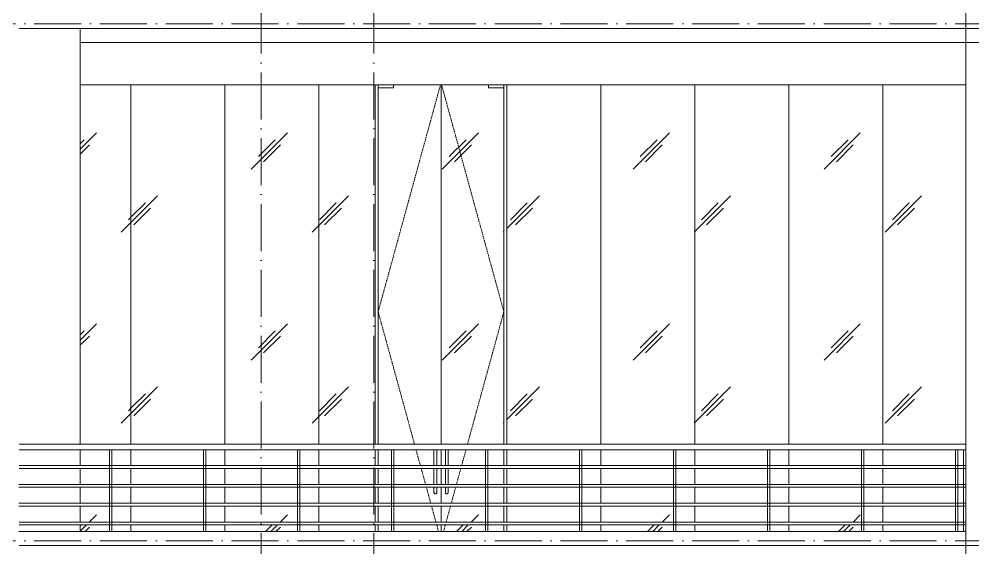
# Model space of a CAD drawing. Header units: millimetres. Extents: x -8482 to 130249, y -7482 to 93550.
# Drawn here: x 98786 to 108936, y 5425 to 11050 of the extents above; entities that cross this region are included whole.
import ezdxf

# ---------------------------------------------------------------- set-up
doc = ezdxf.new("R2010")
doc.units = ezdxf.units.MM
doc.linetypes.add('Dash 1_16__2_', pattern=[3.175, 1.5875, -1.5875])
doc.linetypes.add('Grid Line', pattern=[14, 10, -2, 0, -2])
for name, color, linetype, lineweight in [('A-DOOR-GLAZ', 152, 'Continuous', 5), ('CUA', 31, 'Continuous', 9), ('KINH', 152, 'Continuous', 5), ('NET CAT', 3, 'Continuous', 5), ('NET CATConcrete', 3, 'Continuous', 5), ('NET THAY 1', 41, 'Continuous', 5), ('NET THAY 2', 55, 'Continuous', 5), ('NET-THAY', 2, 'Continuous', 9), ('TRUC', 225, 'Continuous', 5)]:
    doc.layers.add(name, color=color, linetype=linetype, lineweight=lineweight)
pattern_1 = [(45, (-16471.1, 1401.6), (0, 2032), [253.6, -2620.1]), (45, (-16526.3, 1456.7), (0, 2032), [253.6, -2620.1]), (45, (-16602.2, 1325.7), (0, 2032), [546.2, -2327.48]), (45, (-17852.9, 2763), (0, 2032), [253.6, -2620.1]), (45, (-17908, 2818.2), (0, 2032), [253.6, -2620.1]), (45, (-17983.9, 2687.1), (0, 2032), [546.2, -2327.48])]

# ---------------------------------------------------------------- blocks, each defined once
blk = doc.blocks.new('System Panel - Glazed-540955-MẶT ĐỨNG TRỤC Q-A')
at = {"layer": 'KINH'}
h = blk.add_hatch(dxfattribs=at)
h.set_pattern_fill('FP_17', color=256, style=0, pattern_type=2)
h.set_pattern_definition(pattern_1)
h.paths.add_polyline_path([(-11600, 5600), (-11600, 5600), (-11600, 10350), (-12485, 10350), (-12485, 6529), (-12074, 6530), (-11600, 6529), (-11602, 6470), (-12485, 6470), (-12485, 6300), (-11712, 6300), (-11711, 6470), (-11687, 6470), (-11687, 6300), (-11625, 6300), (-11624, 6470), (-11600, 6470), (-11600, 5670)], flags=0)
h.paths.add_polyline_path([(-12485, 5600), (-11712, 5600), (-11712, 5670), (-12485, 5670)], flags=0)
h.paths.add_polyline_path([(-11625, 5600), (-11625, 5670), (-11687, 5670), (-11687, 5600), (-11633, 5600)], flags=0)
h.paths.add_polyline_path([(-11625, 5700), (-11625, 5870), (-11687, 5870), (-11687, 5700), (-11633, 5700)], flags=0)
h.paths.add_polyline_path([(-12485, 5700), (-11712, 5700), (-11712, 5870), (-12485, 5870)], flags=0)
h.paths.add_polyline_path([(-11687, 5900), (-11625, 5900), (-11625, 6070), (-11687, 6070), (-11687, 5935)], flags=0)
h.paths.add_polyline_path([(-12485, 5900), (-11712, 5900), (-11712, 6070), (-12485, 6070), (-12485, 5935)], flags=0)
h.paths.add_polyline_path([(-11625, 6100), (-11625, 6270), (-11687, 6270), (-11687, 6100), (-11633, 6100)], flags=0)
h.paths.add_polyline_path([(-11712, 6100), (-11712, 6270), (-12485, 6270), (-12485, 6100), (-11899, 6100)], flags=0)
at = {"layer": 'KINH', "color": 10}
for p, q in [((-12485, 10350), (-12485, 6529)), ((-12485, 6471), (-12485, 6300)), ((-12485, 6270), (-12485, 6100)), ((-12485, 6070), (-12485, 5900)), ((-12485, 5870), (-12485, 5700)), ((-12485, 5670), (-12485, 5600))]:
    blk.add_line(p, q, dxfattribs=at)
blk = doc.blocks.new('System Panel - Glazed-V335-MẶT ĐỨNG TRỤC Q-A')
at = {"layer": 'KINH'}
h = blk.add_hatch(dxfattribs=at)
h.set_pattern_fill('FP_17', color=256, style=0, pattern_type=2)
h.set_pattern_definition(pattern_1)
h.paths.add_polyline_path([(-12712, 5600), (-12712, 5670), (-13485, 5670), (-13485, 5600), (-12962, 5600)], flags=0)
h.paths.add_polyline_path([(-12485, 5600), (-12485, 5670), (-12687, 5670), (-12687, 5600)], flags=0)
h.paths.add_polyline_path([(-13228, 5700), (-12712, 5700), (-12712, 5870), (-13485, 5870), (-13485, 5700)], flags=0)
h.paths.add_polyline_path([(-12687, 5700), (-12485, 5700), (-12485, 5870), (-12687, 5870)], flags=0)
h.paths.add_polyline_path([(-12962, 5900), (-12712, 5900), (-12712, 6070), (-13485, 6070), (-13485, 5900), (-13228, 5900)], flags=0)
h.paths.add_polyline_path([(-12485, 5900), (-12485, 6070), (-12687, 6070), (-12687, 5900)], flags=0)
h.paths.add_polyline_path([(-12485, 6100), (-12485, 6270), (-12687, 6270), (-12687, 6100)], flags=0)
h.paths.add_polyline_path([(-12962, 6100), (-12712, 6100), (-12712, 6270), (-13485, 6270), (-13485, 6100), (-13228, 6100)], flags=0)
h.paths.add_polyline_path([(-12962, 6300), (-12712, 6300), (-12711, 6470), (-12687, 6470), (-12687, 6300), (-12485, 6300), (-12485, 6471), (-13128, 6470), (-13485, 6470), (-13485, 6300), (-13228, 6300)], flags=0)
h.paths.add_polyline_path([(-13330, 6529), (-12948, 6530), (-12485, 6530), (-12485, 10350), (-13485, 10350), (-13485, 6530), (-13336, 6529)], flags=0)
at = {"layer": 'KINH', "color": 10}
for p, q in [((-13485, 10350), (-13485, 6529)), ((-12485, 6529), (-12485, 10350)), ((-13485, 6470), (-13485, 6299)), ((-12485, 6300), (-12485, 6471)), ((-13485, 6271), (-13485, 6099)), ((-12485, 6100), (-12485, 6270)), ((-13485, 6071), (-13485, 5899)), ((-12485, 5900), (-12485, 6070)), ((-13485, 5871), (-13485, 5699)), ((-12485, 5700), (-12485, 5870)), ((-13485, 5671), (-13485, 5600)), ((-12485, 5600), (-12485, 5670))]:
    blk.add_line(p, q, dxfattribs=at)
blk = doc.blocks.new('System Panel - Glazed-V336-MẶT ĐỨNG TRỤC Q-A')
at = {"layer": 'KINH'}
h = blk.add_hatch(dxfattribs=at)
h.set_pattern_fill('FP_17', color=256, style=0, pattern_type=2)
h.set_pattern_definition(pattern_1)
h.paths.add_polyline_path([(-13687, 5600), (-13485, 5600), (-13485, 5670), (-13687, 5670)], flags=0)
h.paths.add_polyline_path([(-14485, 5600), (-13712, 5600), (-13712, 5670), (-14485, 5670)], flags=0)
h.paths.add_polyline_path([(-13712, 5700), (-13712, 5870), (-14485, 5870), (-14485, 5700), (-13759, 5700)], flags=0)
h.paths.add_polyline_path([(-13485, 5700), (-13485, 5870), (-13687, 5870), (-13687, 5700), (-13494, 5700)], flags=0)
h.paths.add_polyline_path([(-13687, 5900), (-13485, 5900), (-13485, 6070), (-13687, 6070), (-13687, 5935)], flags=0)
h.paths.add_polyline_path([(-14291, 5900), (-13712, 5900), (-13712, 6070), (-14485, 6070), (-14485, 5900)], flags=0)
h.paths.add_polyline_path([(-14485, 6100), (-13712, 6100), (-13712, 6270), (-14485, 6270)], flags=0)
h.paths.add_polyline_path([(-13485, 6100), (-13485, 6270), (-13687, 6270), (-13687, 6100), (-13494, 6100)], flags=0)
h.paths.add_polyline_path([(-13759, 6300), (-13712, 6300), (-13711, 6470), (-13687, 6470), (-13687, 6300), (-13485, 6300), (-13485, 6470), (-14485, 6470), (-14485, 6300), (-14025, 6300)], flags=0)
h.paths.add_polyline_path([(-13485, 6530), (-13485, 10350), (-14485, 10350), (-14485, 6530), (-13810, 6530), (-13494, 6530)], flags=0)
at = {"layer": 'KINH', "color": 10}
for p, q in [((-14485, 10350), (-14485, 6530)), ((-13485, 6529), (-13485, 10350)), ((-14485, 6471), (-14485, 6299)), ((-13485, 6299), (-13485, 6470)), ((-14485, 6271), (-14485, 6099)), ((-13485, 6099), (-13485, 6271)), ((-14485, 6071), (-14485, 5899)), ((-13485, 5899), (-13485, 6071)), ((-14485, 5871), (-14485, 5699)), ((-13485, 5699), (-13485, 5871)), ((-14485, 5671), (-14485, 5600)), ((-13485, 5600), (-13485, 5671))]:
    blk.add_line(p, q, dxfattribs=at)
blk = doc.blocks.new('System Panel - Glazed-V337-MẶT ĐỨNG TRỤC Q-A')
at = {"layer": 'KINH'}
h = blk.add_hatch(dxfattribs=at)
h.set_pattern_fill('FP_17', color=256, style=0, pattern_type=2)
h.set_pattern_definition(pattern_1)
h.paths.add_polyline_path([(-15088, 5600), (-14712, 5600), (-14712, 5670), (-15485, 5670), (-15485, 5600), (-15354, 5600)], flags=0)
h.paths.add_polyline_path([(-14557, 5600), (-14485, 5600), (-14485, 5670), (-14687, 5670), (-14687, 5600)], flags=0)
h.paths.add_polyline_path([(-15354, 5700), (-14712, 5700), (-14712, 5870), (-15485, 5870), (-15485, 5700)], flags=0)
h.paths.add_polyline_path([(-14687, 5700), (-14485, 5700), (-14485, 5870), (-14687, 5870)], flags=0)
h.paths.add_polyline_path([(-14485, 5900), (-14485, 6070), (-14687, 6070), (-14687, 5900), (-14557, 5900)], flags=0)
h.paths.add_polyline_path([(-14712, 5900), (-14712, 6070), (-15485, 6070), (-15485, 5900), (-14822, 5900)], flags=0)
h.paths.add_polyline_path([(-14557, 6100), (-14485, 6100), (-14485, 6270), (-14687, 6270), (-14687, 6100)], flags=0)
h.paths.add_polyline_path([(-15354, 6100), (-14712, 6100), (-14712, 6270), (-15485, 6270), (-15485, 6100)], flags=0)
h.paths.add_polyline_path([(-14485, 6300), (-14485, 6470), (-15119, 6470), (-15485, 6470), (-15485, 6300), (-14712, 6300), (-14711, 6470), (-14687, 6470), (-14687, 6300), (-14557, 6300)], flags=0)
h.paths.add_polyline_path([(-14646, 6530), (-14485, 6530), (-14485, 10350), (-15485, 10350), (-15485, 6530), (-14678, 6530)], flags=0)
at = {"layer": 'KINH', "color": 10}
for p, q in [((-15485, 10350), (-15485, 6530)), ((-14485, 6530), (-14485, 10350)), ((-15485, 6471), (-15485, 6299)), ((-14485, 6299), (-14485, 6471)), ((-15485, 6271), (-15485, 6099)), ((-14485, 6099), (-14485, 6271)), ((-15485, 6071), (-15485, 5899)), ((-14485, 5899), (-14485, 6071)), ((-15485, 5871), (-15485, 5699)), ((-14485, 5699), (-14485, 5871)), ((-15485, 5671), (-15485, 5600)), ((-14485, 5600), (-14485, 5671))]:
    blk.add_line(p, q, dxfattribs=at)
blk = doc.blocks.new('System Panel - Glazed-V338-MẶT ĐỨNG TRỤC Q-A')
at = {"layer": 'KINH'}
h = blk.add_hatch(dxfattribs=at)
h.set_pattern_fill('FP_17', color=256, style=0, pattern_type=2)
h.set_pattern_definition(pattern_1)
h.paths.add_polyline_path([(-15885, 5600), (-15712, 5600), (-15712, 5670), (-16485, 5670), (-16485, 5600), (-16151, 5600)], flags=0)
h.paths.add_polyline_path([(-15485, 5600), (-15485, 5670), (-15687, 5670), (-15687, 5600), (-15620, 5600)], flags=0)
h.paths.add_polyline_path([(-15885, 5700), (-15712, 5700), (-15712, 5870), (-16485, 5870), (-16485, 5700), (-16151, 5700)], flags=0)
h.paths.add_polyline_path([(-15485, 5700), (-15485, 5870), (-15687, 5870), (-15687, 5700), (-15620, 5700)], flags=0)
h.paths.add_polyline_path([(-16417, 5900), (-15712, 5900), (-15712, 6070), (-16485, 6070), (-16485, 5900)], flags=0)
h.paths.add_polyline_path([(-15687, 5900), (-15485, 5900), (-15485, 6070), (-15687, 6070), (-15687, 5935)], flags=0)
h.paths.add_polyline_path([(-16417, 6100), (-15712, 6100), (-15712, 6270), (-16485, 6270), (-16485, 6100)], flags=0)
h.paths.add_polyline_path([(-15620, 6100), (-15485, 6100), (-15485, 6270), (-15687, 6270), (-15687, 6100)], flags=0)
h.paths.add_polyline_path([(-16485, 6300), (-15712, 6300), (-15711, 6470), (-15687, 6470), (-15687, 6300), (-15485, 6300), (-15485, 6470), (-16485, 6470), (-16485, 6321)], flags=0)
h.paths.add_polyline_path([(-16363, 6530), (-15485, 6530), (-15485, 10350), (-16485, 10350), (-16485, 6530), (-16407, 6530)], flags=0)
at = {"layer": 'KINH', "color": 10}
for p, q in [((-16485, 10350), (-16485, 6529)), ((-15485, 6530), (-15485, 10350)), ((-16485, 6470), (-16485, 6299)), ((-15485, 6299), (-15485, 6471)), ((-16485, 6271), (-16485, 6099)), ((-15485, 6099), (-15485, 6271)), ((-16485, 6071), (-16485, 5899)), ((-15485, 5899), (-15485, 6071)), ((-16485, 5871), (-16485, 5699)), ((-15485, 5699), (-15485, 5871)), ((-16485, 5671), (-16485, 5600)), ((-15485, 5600), (-15485, 5671))]:
    blk.add_line(p, q, dxfattribs=at)
blk = doc.blocks.new('CUA KINH BAN LE SAN MO 2 HUONG - Type 1-569646-MẶT ĐỨNG TRỤC Q-A')
at = {"layer": 'CUA', "lineweight": 5}
h = blk.add_hatch(dxfattribs=at)
h.set_pattern_fill('FP_17', color=256, style=0, pattern_type=2)
h.set_pattern_definition(pattern_1)
h.paths.add_polyline_path([(-17687, 5600), (-17185, 5600), (-17185, 5670), (-17687, 5670)], flags=0)
h.paths.add_polyline_path([(-17854, 5600), (-17712, 5600), (-17712, 5670), (-17854, 5670)], flags=0)
h.paths.add_polyline_path([(-17712, 5700), (-17712, 5870), (-17854, 5870), (-17854, 5700), (-17746, 5700)], flags=0)
h.paths.add_polyline_path([(-17687, 5700), (-17185, 5700), (-17185, 5870), (-17687, 5870)], flags=0)
h.paths.add_polyline_path([(-17185, 5900), (-17185, 6070), (-17230, 6070), (-17233, 6029), (-17235, 6015), (-17236, 6016), (-17238, 6016), (-17243, 6026), (-17246, 6023), (-17249, 6028), (-17253, 6016), (-17255, 6016), (-17257, 6016), (-17258, 6022), (-17260, 6070), (-17687, 6070), (-17687, 5900), (-17214, 5900)], flags=0)
h.paths.add_polyline_path([(-17746, 5900), (-17712, 5900), (-17712, 6070), (-17854, 6070), (-17854, 5900)], flags=0)
h.paths.add_polyline_path([(-17245, 6009), (-17249, 6006), (-17249, 6015), (-17248, 6015), (-17246, 6010)], flags=0)
h.paths.add_polyline_path([(-17242, 6005), (-17245, 6009), (-17242, 6014), (-17241, 6009), (-17242, 6006)], flags=0)
h.paths.add_polyline_path([(-17245, 6015), (-17248, 6021), (-17245, 6023), (-17244, 6019), (-17245, 6016)], flags=0)
h.paths.add_polyline_path([(-17236, 6022), (-17233, 6029), (-17235, 6029)], flags=0)
h.paths.add_polyline_path([(-17230, 6100), (-17185, 6100), (-17185, 6270), (-17230, 6270)], flags=0)
h.paths.add_polyline_path([(-17480, 6100), (-17260, 6100), (-17260, 6270), (-17687, 6270), (-17687, 6100)], flags=0)
h.paths.add_polyline_path([(-17854, 6100), (-17712, 6100), (-17712, 6270), (-17854, 6270)], flags=0)
h.paths.add_polyline_path([(-17854, 6300), (-17712, 6300), (-17711, 6470), (-17687, 6470), (-17687, 6300), (-17260, 6300), (-17260, 6470), (-17854, 6470), (-17854, 6321)], flags=0)
h.paths.add_polyline_path([(-17230, 6300), (-17185, 6300), (-17187, 6470), (-17233, 6470), (-17230, 6450), (-17230, 6321)], flags=0)
h.paths.add_polyline_path([(-17234, 6462), (-17235, 6470), (-17235, 6470)], flags=0)
h.paths.add_polyline_path([(-17257, 6462), (-17254, 6470), (-17258, 6470)], flags=0)
h.paths.add_polyline_path([(-17597, 6530), (-17185, 6530), (-17185, 10350), (-17689, 10350), (-17689, 10319), (-17854, 10319), (-17854, 6530), (-17635, 6530)], flags=0)
h = blk.add_hatch(dxfattribs=at)
h.set_pattern_fill('FP_17', color=256, style=0, pattern_type=2)
h.set_pattern_definition(pattern_1)
h.paths.add_polyline_path([(-16712, 5600), (-16712, 5670), (-17184, 5670), (-17184, 5600), (-16949, 5600)], flags=0)
h.paths.add_polyline_path([(-16683, 5600), (-16516, 5600), (-16516, 5670), (-16687, 5670), (-16687, 5600)], flags=0)
h.paths.add_polyline_path([(-16516, 5700), (-16516, 5870), (-16687, 5870), (-16687, 5700), (-16683, 5700)], flags=0)
h.paths.add_polyline_path([(-17184, 5700), (-16712, 5700), (-16712, 5870), (-17184, 5870)], flags=0)
h.paths.add_polyline_path([(-17124, 6023), (-17122, 6021), (-17125, 6016), (-17127, 6021)], flags=0)
h.paths.add_polyline_path([(-17184, 5900), (-16712, 5900), (-16712, 6070), (-17109, 6070), (-17112, 6029), (-17114, 6014), (-17115, 6016), (-17117, 6016), (-17122, 6026), (-17124, 6023), (-17128, 6028), (-17132, 6016), (-17134, 6016), (-17136, 6016), (-17137, 6022), (-17139, 6070), (-17184, 6070), (-17184, 5935)], flags=0)
h.paths.add_polyline_path([(-16687, 5900), (-16516, 5900), (-16516, 6070), (-16687, 6070), (-16687, 5935)], flags=0)
h.paths.add_polyline_path([(-17124, 6009), (-17121, 6014), (-17120, 6009), (-17121, 6006), (-17124, 6009)], flags=0)
h.paths.add_polyline_path([(-17128, 6005), (-17128, 6014), (-17127, 6015), (-17124, 6009), (-17128, 6006)], flags=0)
h.paths.add_polyline_path([(-17115, 6022), (-17112, 6029), (-17114, 6029)], flags=0)
h.paths.add_polyline_path([(-16516, 6100), (-16516, 6270), (-16687, 6270), (-16687, 6100), (-16683, 6100)], flags=0)
h.paths.add_polyline_path([(-16712, 6100), (-16712, 6270), (-17109, 6270), (-17109, 6100), (-16949, 6100)], flags=0)
h.paths.add_polyline_path([(-17184, 6100), (-17139, 6100), (-17139, 6270), (-17184, 6270)], flags=0)
h.paths.add_polyline_path([(-16712, 6300), (-16711, 6470), (-16687, 6470), (-16687, 6300), (-16516, 6300), (-16516, 6470), (-17112, 6470), (-17109, 6450), (-17109, 6300), (-16949, 6300)], flags=0)
h.paths.add_polyline_path([(-17139, 6300), (-17139, 6470), (-17184, 6470), (-17184, 6300)], flags=0)
h.paths.add_polyline_path([(-17113, 6462), (-17114, 6470), (-17114, 6468), (-17114, 6467)], flags=0)
h.paths.add_polyline_path([(-17132, 6470), (-17132, 6470), (-17133, 6470)], flags=0)
h.paths.add_polyline_path([(-17184, 6530), (-16516, 6530), (-16516, 10319), (-16681, 10319), (-16683, 10350), (-17184, 10350), (-17184, 6530)], flags=0)
at = {"layer": 'A-DOOR-GLAZ', "color": 10}
for p, q in [((-17854, 10319), (-17854, 6530)), ((-17185, 6529), (-17185, 10350)), ((-17184, 10350), (-17184, 6529)), ((-16516, 6529), (-16516, 10319)), ((-17854, 6470), (-17854, 6299)), ((-17185, 6299), (-17185, 6470)), ((-17184, 6470), (-17184, 6299)), ((-16516, 6299), (-16516, 6470)), ((-17854, 6271), (-17854, 6099)), ((-17185, 6099), (-17185, 6271)), ((-17184, 6271), (-17184, 6099)), ((-16516, 6099), (-16516, 6271)), ((-17854, 6071), (-17854, 5899)), ((-17185, 5899), (-17185, 6071)), ((-17184, 6071), (-17184, 5899)), ((-16516, 5899), (-16516, 6071)), ((-17854, 5871), (-17854, 5699)), ((-17185, 5699), (-17185, 5871)), ((-17184, 5871), (-17184, 5699)), ((-16516, 5699), (-16516, 5871)), ((-17854, 5671), (-17854, 5600)), ((-17185, 5600), (-17185, 5671)), ((-17184, 5671), (-17184, 5600)), ((-16516, 5600), (-16516, 5671))]:
    blk.add_line(p, q, dxfattribs=at)
at = {"layer": 'CUA', "color": 10, "lineweight": 5}
for p, q in [((-17855, 6530), (-17855, 10350)), ((-17854, 10350), (-17854, 10319)), ((-17854, 10319), (-17689, 10319)), ((-17689, 10319), (-17689, 10350)), ((-16681, 10350), (-16681, 10319)), ((-16681, 10319), (-16516, 10319)), ((-16516, 10319), (-16516, 10350)), ((-16515, 10350), (-16515, 6529)), ((-17855, 6299), (-17855, 6470)), ((-17260, 6450), (-17260, 6299)), ((-17230, 6299), (-17230, 6450)), ((-17139, 6450), (-17139, 6299)), ((-17109, 6299), (-17109, 6450)), ((-16515, 6470), (-16515, 6299)), ((-17855, 6099), (-17855, 6271)), ((-17260, 6271), (-17260, 6099)), ((-17230, 6099), (-17230, 6271)), ((-17139, 6271), (-17139, 6099)), ((-17109, 6099), (-17109, 6271)), ((-16515, 6271), (-16515, 6099)), ((-17855, 5899), (-17855, 6071)), ((-17260, 6071), (-17260, 6050)), ((-17230, 6050), (-17230, 6071)), ((-17139, 6071), (-17139, 6050)), ((-17109, 6050), (-17109, 6071)), ((-16515, 6071), (-16515, 5899)), ((-17855, 5699), (-17855, 5871)), ((-16515, 5871), (-16515, 5699)), ((-17855, 5600), (-17855, 5671)), ((-16515, 5671), (-16515, 5600))]:
    blk.add_line(p, q, dxfattribs=at)
at = {"layer": 'CUA', "color": 10, "linetype": 'Dash 1_16__2_', "lineweight": 5}
for p, q in [((-17191, 10350), (-17854, 7937)), ((-17191, 10350), (-17854, 7937)), ((-17179, 10350), (-16516, 7937)), ((-17179, 10350), (-16516, 7937)), ((-17854, 7937), (-17467, 6529)), ((-17854, 7937), (-17467, 6529)), ((-16516, 7937), (-16903, 6530)), ((-16516, 7937), (-16903, 6530)), ((-17451, 6470), (-17404, 6299)), ((-17451, 6470), (-17404, 6299)), ((-16919, 6470), (-16966, 6299)), ((-16919, 6470), (-16966, 6299)), ((-17396, 6271), (-17349, 6099)), ((-17396, 6271), (-17349, 6099)), ((-16974, 6271), (-17021, 6099)), ((-16974, 6271), (-17021, 6099)), ((-17341, 6071), (-17294, 5899)), ((-17341, 6071), (-17294, 5899)), ((-17029, 6071), (-17076, 5899)), ((-17029, 6071), (-17076, 5899)), ((-17286, 5871), (-17239, 5699)), ((-17286, 5871), (-17239, 5699)), ((-17084, 5871), (-17131, 5699)), ((-17084, 5871), (-17131, 5699)), ((-17231, 5671), (-17212, 5600)), ((-17231, 5671), (-17212, 5600)), ((-17139, 5671), (-17158, 5600)), ((-17139, 5671), (-17158, 5600))]:
    blk.add_line(p, q, dxfattribs=at)
at = {"layer": 'CUA', "color": 10, "lineweight": 5, "flags": 128}
for points in [[(-17260, 6470), (-17260, 6469), (-17260, 6468), (-17260, 6466), (-17260, 6465), (-17260, 6464), (-17260, 6463), (-17260, 6461), (-17260, 6460), (-17260, 6459), (-17260, 6457), (-17260, 6456), (-17260, 6455), (-17260, 6453), (-17260, 6452), (-17260, 6450), (-17260, 6450)], [(-17230, 6450), (-17230, 6451), (-17230, 6453), (-17230, 6454), (-17230, 6456), (-17230, 6457), (-17230, 6458), (-17230, 6460), (-17230, 6461), (-17230, 6462), (-17230, 6464), (-17230, 6465), (-17230, 6466), (-17230, 6467), (-17230, 6469), (-17230, 6470)], [(-17139, 6470), (-17139, 6469), (-17139, 6468), (-17139, 6466), (-17139, 6465), (-17139, 6464), (-17139, 6463), (-17139, 6461), (-17139, 6460), (-17139, 6459), (-17139, 6457), (-17139, 6456), (-17139, 6455), (-17139, 6453), (-17139, 6452), (-17139, 6450), (-17139, 6450)], [(-17109, 6450), (-17109, 6451), (-17109, 6453), (-17109, 6454), (-17109, 6456), (-17109, 6457), (-17109, 6458), (-17109, 6460), (-17109, 6461), (-17109, 6462), (-17109, 6464), (-17109, 6465), (-17109, 6466), (-17109, 6467), (-17109, 6469), (-17109, 6470)], [(-17260, 6050), (-17260, 6049), (-17260, 6047), (-17260, 6046), (-17260, 6044), (-17260, 6043), (-17260, 6042), (-17260, 6040), (-17260, 6039), (-17260, 6038), (-17260, 6036), (-17260, 6035), (-17260, 6034), (-17260, 6033), (-17260, 6031), (-17260, 6030), (-17260, 6029), (-17260, 6028), (-17260, 6027), (-17260, 6026), (-17260, 6025), (-17260, 6024), (-17260, 6023), (-17260, 6022), (-17260, 6021), (-17260, 6021), (-17260, 6020), (-17260, 6019), (-17260, 6018), (-17260, 6018), (-17260, 6017), (-17260, 6017), (-17260, 6016), (-17260, 6016), (-17260, 6016), (-17260, 6016), (-17260, 6015), (-17260, 6015), (-17260, 6015), (-17260, 6015)], [(-17260, 6015), (-17260, 6015), (-17260, 6015), (-17260, 6015), (-17260, 6016), (-17260, 6016), (-17260, 6016), (-17260, 6017), (-17260, 6017), (-17260, 6018), (-17260, 6018)], [(-17245, 6000), (-17246, 6000), (-17247, 6000), (-17247, 6000), (-17248, 6000), (-17248, 6000), (-17249, 6000), (-17250, 6001), (-17250, 6001), (-17251, 6001), (-17251, 6001), (-17252, 6001), (-17252, 6002), (-17253, 6002), (-17253, 6002), (-17254, 6003), (-17254, 6003), (-17255, 6003), (-17255, 6004), (-17256, 6004), (-17256, 6005), (-17257, 6005), (-17257, 6005), (-17257, 6006), (-17258, 6006), (-17258, 6007), (-17258, 6007), (-17259, 6008), (-17259, 6008), (-17259, 6009), (-17259, 6010), (-17260, 6010), (-17260, 6011), (-17260, 6011), (-17260, 6012), (-17260, 6012), (-17260, 6013), (-17260, 6014), (-17260, 6014), (-17260, 6015)], [(-17230, 6014), (-17230, 6014), (-17231, 6013), (-17231, 6013), (-17231, 6012), (-17231, 6011), (-17231, 6011), (-17231, 6010), (-17231, 6010), (-17232, 6009), (-17232, 6009), (-17232, 6008), (-17232, 6008), (-17233, 6007), (-17233, 6007), (-17233, 6006), (-17234, 6006), (-17234, 6005), (-17235, 6005), (-17235, 6004), (-17235, 6004), (-17236, 6003), (-17236, 6003), (-17237, 6003), (-17237, 6002), (-17238, 6002), (-17238, 6002), (-17239, 6001), (-17239, 6001), (-17240, 6001), (-17241, 6001), (-17241, 6001), (-17242, 6000), (-17242, 6000), (-17243, 6000), (-17243, 6000), (-17244, 6000), (-17245, 6000), (-17245, 6000), (-17245, 6000)], [(-17230, 6015), (-17230, 6015), (-17230, 6015), (-17230, 6015), (-17230, 6015), (-17230, 6016), (-17230, 6016), (-17230, 6016), (-17230, 6017), (-17230, 6017), (-17230, 6018), (-17230, 6018), (-17230, 6019), (-17230, 6020), (-17230, 6020), (-17230, 6021), (-17230, 6022), (-17230, 6023), (-17230, 6024), (-17230, 6025), (-17230, 6026), (-17230, 6027), (-17230, 6028), (-17230, 6029), (-17230, 6030), (-17230, 6031), (-17230, 6032), (-17230, 6034), (-17230, 6035), (-17230, 6036), (-17230, 6037), (-17230, 6039), (-17230, 6040), (-17230, 6041), (-17230, 6043), (-17230, 6044), (-17230, 6045), (-17230, 6047), (-17230, 6048), (-17230, 6050), (-17230, 6050)], [(-17230, 6018), (-17230, 6018), (-17230, 6017), (-17230, 6017), (-17230, 6016), (-17230, 6016), (-17230, 6016), (-17230, 6016), (-17230, 6015), (-17230, 6015), (-17230, 6015), (-17230, 6015)], [(-17139, 6050), (-17139, 6049), (-17139, 6047), (-17139, 6046), (-17139, 6044), (-17139, 6043), (-17139, 6042), (-17139, 6040), (-17139, 6039), (-17139, 6038), (-17139, 6036), (-17139, 6035), (-17139, 6034), (-17139, 6033), (-17139, 6031), (-17139, 6030), (-17139, 6029), (-17139, 6028), (-17139, 6027), (-17139, 6026), (-17139, 6025), (-17139, 6024), (-17139, 6023), (-17139, 6022), (-17139, 6021), (-17139, 6021), (-17139, 6020), (-17139, 6019), (-17139, 6018), (-17139, 6018), (-17139, 6017), (-17139, 6017), (-17139, 6016), (-17139, 6016), (-17139, 6016), (-17139, 6016), (-17139, 6015), (-17139, 6015), (-17139, 6015), (-17139, 6015)], [(-17139, 6015), (-17139, 6015), (-17139, 6015), (-17139, 6015), (-17139, 6016), (-17139, 6016), (-17139, 6016), (-17139, 6017), (-17139, 6017), (-17139, 6018), (-17139, 6018)], [(-17124, 6000), (-17125, 6000), (-17126, 6000), (-17126, 6000), (-17127, 6000), (-17127, 6000), (-17128, 6000), (-17129, 6001), (-17129, 6001), (-17130, 6001), (-17130, 6001), (-17131, 6001), (-17131, 6002), (-17132, 6002), (-17132, 6002), (-17133, 6003), (-17133, 6003), (-17134, 6003), (-17134, 6004), (-17135, 6004), (-17135, 6005), (-17136, 6005), (-17136, 6005), (-17136, 6006), (-17137, 6006), (-17137, 6007), (-17137, 6007), (-17138, 6008), (-17138, 6008), (-17138, 6009), (-17138, 6010), (-17139, 6010), (-17139, 6011), (-17139, 6011), (-17139, 6012), (-17139, 6012), (-17139, 6013), (-17139, 6014), (-17139, 6014), (-17139, 6015)], [(-17109, 6014), (-17109, 6014), (-17110, 6013), (-17110, 6013), (-17110, 6012), (-17110, 6011), (-17110, 6011), (-17110, 6010), (-17110, 6010), (-17111, 6009), (-17111, 6009), (-17111, 6008), (-17111, 6008), (-17112, 6007), (-17112, 6007), (-17112, 6006), (-17113, 6006), (-17113, 6005), (-17114, 6005), (-17114, 6004), (-17114, 6004), (-17115, 6003), (-17115, 6003), (-17116, 6003), (-17116, 6002), (-17117, 6002), (-17117, 6002), (-17118, 6001), (-17118, 6001), (-17119, 6001), (-17120, 6001), (-17120, 6001), (-17121, 6000), (-17121, 6000), (-17122, 6000), (-17122, 6000), (-17123, 6000), (-17124, 6000), (-17124, 6000), (-17124, 6000)], [(-17109, 6015), (-17109, 6015), (-17109, 6015), (-17109, 6015), (-17109, 6015), (-17109, 6016), (-17109, 6016), (-17109, 6016), (-17109, 6017), (-17109, 6017), (-17109, 6018), (-17109, 6018), (-17109, 6019), (-17109, 6020), (-17109, 6020), (-17109, 6021), (-17109, 6022), (-17109, 6023), (-17109, 6024), (-17109, 6025), (-17109, 6026), (-17109, 6027), (-17109, 6028), (-17109, 6029), (-17109, 6030), (-17109, 6031), (-17109, 6032), (-17109, 6034), (-17109, 6035), (-17109, 6036), (-17109, 6037), (-17109, 6039), (-17109, 6040), (-17109, 6041), (-17109, 6043), (-17109, 6044), (-17109, 6045), (-17109, 6047), (-17109, 6048), (-17109, 6050), (-17109, 6050)], [(-17109, 6018), (-17109, 6018), (-17109, 6017), (-17109, 6017), (-17109, 6016), (-17109, 6016), (-17109, 6016), (-17109, 6016), (-17109, 6015), (-17109, 6015), (-17109, 6015), (-17109, 6015)]]:
    blk.add_lwpolyline(points, dxfattribs=at)
at = {"layer": 'CUA', "color": 10, "lineweight": 5}
for centre, start, end in [((-17245, 6015), 150, 270), ((-17245, 6015), 180, 0), ((-17245, 6015), 270, 30), ((-17124, 6015), 150, 270), ((-17124, 6015), 180, 0), ((-17124, 6015), 270, 30)]:
    blk.add_arc(centre, 15, start, end, dxfattribs=at)
blk = doc.blocks.new('System Panel - Glazed-569245-MẶT ĐỨNG TRỤC Q-A')
at = {"layer": 'KINH'}
h = blk.add_hatch(dxfattribs=at)
h.set_pattern_fill('FP_17', color=256, style=0, pattern_type=2)
h.set_pattern_definition(pattern_1)
h.paths.add_polyline_path([(-18277, 5600), (-17885, 5600), (-17885, 5670), (-18485, 5670), (-18485, 5600)], flags=0)
h.paths.add_polyline_path([(-17885, 5700), (-17885, 5870), (-18485, 5870), (-18485, 5700), (-18012, 5700)], flags=0)
h.paths.add_polyline_path([(-18485, 5900), (-17885, 5900), (-17885, 6070), (-18485, 6070), (-18485, 5935)], flags=0)
h.paths.add_polyline_path([(-18277, 6100), (-17885, 6100), (-17885, 6270), (-18485, 6270), (-18485, 6100)], flags=0)
h.paths.add_polyline_path([(-18012, 6300), (-17885, 6300), (-17885, 6470), (-18485, 6468), (-18485, 6300), (-18277, 6300)], flags=0)
h.paths.add_polyline_path([(-18215, 6530), (-17885, 6530), (-17885, 10350), (-18485, 10350), (-18485, 6530), (-18218, 6530)], flags=0)
at = {"layer": 'KINH', "color": 10}
for p, q in [((-18485, 10350), (-18485, 6530)), ((-17885, 6530), (-17885, 10350)), ((-18485, 6471), (-18485, 6299)), ((-17885, 6299), (-17885, 6470)), ((-18485, 6271), (-18485, 6099)), ((-17885, 6099), (-17885, 6271)), ((-18485, 6071), (-18485, 5899)), ((-17885, 5899), (-17885, 6071)), ((-18485, 5871), (-18485, 5699)), ((-17885, 5699), (-17885, 5871)), ((-18485, 5671), (-18485, 5600)), ((-17885, 5600), (-17885, 5671))]:
    blk.add_line(p, q, dxfattribs=at)
blk = doc.blocks.new('System Panel - Glazed-V339-MẶT ĐỨNG TRỤC Q-A')
at = {"layer": 'KINH'}
h = blk.add_hatch(dxfattribs=at)
h.set_pattern_fill('FP_17', color=256, style=0, pattern_type=2)
h.set_pattern_definition(pattern_1)
h.paths.add_polyline_path([(-18712, 5600), (-18712, 5670), (-19485, 5670), (-19485, 5600), (-18809, 5600)], flags=0)
h.paths.add_polyline_path([(-18485, 5600), (-18485, 5670), (-18687, 5670), (-18687, 5600), (-18543, 5600)], flags=0)
h.paths.add_polyline_path([(-18687, 5700), (-18485, 5700), (-18485, 5870), (-18687, 5870)], flags=0)
h.paths.add_polyline_path([(-19075, 5700), (-18712, 5700), (-18712, 5870), (-19485, 5870), (-19485, 5700), (-19340, 5700)], flags=0)
h.paths.add_polyline_path([(-19485, 5900), (-18712, 5900), (-18712, 6070), (-19485, 6070), (-19485, 5935)], flags=0)
h.paths.add_polyline_path([(-18485, 5900), (-18485, 6070), (-18687, 6070), (-18687, 5900), (-18543, 5900)], flags=0)
h.paths.add_polyline_path([(-19485, 6100), (-18712, 6100), (-18712, 6270), (-19485, 6270)], flags=0)
h.paths.add_polyline_path([(-18687, 6100), (-18485, 6100), (-18485, 6270), (-18687, 6270)], flags=0)
h.paths.add_polyline_path([(-18485, 6300), (-18485, 6470), (-19485, 6470), (-19485, 6300), (-18712, 6300), (-18711, 6470), (-18687, 6470), (-18687, 6300), (-18543, 6300)], flags=0)
h.paths.add_polyline_path([(-18972, 6530), (-18485, 6530), (-18485, 10350), (-19485, 10350), (-19485, 6530), (-18939, 6530)], flags=0)
at = {"layer": 'KINH', "color": 10}
for p, q in [((-19485, 10350), (-19485, 6530)), ((-18485, 6530), (-18485, 10350)), ((-19485, 6470), (-19485, 6299)), ((-18485, 6299), (-18485, 6471)), ((-19485, 6271), (-19485, 6099)), ((-18485, 6099), (-18485, 6271)), ((-19485, 6071), (-19485, 5899)), ((-18485, 5899), (-18485, 6071)), ((-19485, 5871), (-19485, 5699)), ((-18485, 5699), (-18485, 5871)), ((-19485, 5671), (-19485, 5600)), ((-18485, 5600), (-18485, 5671))]:
    blk.add_line(p, q, dxfattribs=at)
blk = doc.blocks.new('System Panel - Glazed-V340-MẶT ĐỨNG TRỤC Q-A')
at = {"layer": 'KINH'}
h = blk.add_hatch(dxfattribs=at)
h.set_pattern_fill('FP_17', color=256, style=0, pattern_type=2)
h.set_pattern_definition(pattern_1)
h.paths.add_polyline_path([(-19712, 5600), (-19712, 5670), (-20485, 5670), (-20485, 5600), (-19872, 5600)], flags=0)
h.paths.add_polyline_path([(-19606, 5600), (-19485, 5600), (-19485, 5670), (-19687, 5670), (-19687, 5600)], flags=0)
h.paths.add_polyline_path([(-19606, 5700), (-19485, 5700), (-19485, 5870), (-19687, 5870), (-19687, 5700)], flags=0)
h.paths.add_polyline_path([(-20138, 5700), (-19712, 5700), (-19712, 5870), (-20485, 5870), (-20485, 5700), (-20403, 5700)], flags=0)
h.paths.add_polyline_path([(-19712, 5900), (-19712, 6070), (-20485, 6070), (-20485, 5900), (-19872, 5900)], flags=0)
h.paths.add_polyline_path([(-19687, 5900), (-19485, 5900), (-19485, 6070), (-19687, 6070), (-19687, 5935)], flags=0)
h.paths.add_polyline_path([(-19687, 6100), (-19485, 6100), (-19485, 6270), (-19687, 6270)], flags=0)
h.paths.add_polyline_path([(-20403, 6100), (-19712, 6100), (-19712, 6270), (-20485, 6270), (-20485, 6100)], flags=0)
h.paths.add_polyline_path([(-19687, 6300), (-19485, 6300), (-19485, 6470), (-20485, 6470), (-20485, 6300), (-19712, 6300), (-19711, 6470), (-19687, 6470), (-19687, 6321)], flags=0)
h.paths.add_polyline_path([(-19915, 6529), (-19485, 6530), (-19485, 10350), (-20485, 10350), (-20485, 6530), (-19970, 6529)], flags=0)
at = {"layer": 'KINH', "color": 10}
for p, q in [((-20485, 10350), (-20485, 6530)), ((-19485, 6530), (-19485, 10350)), ((-20485, 6471), (-20485, 6299)), ((-19485, 6299), (-19485, 6470)), ((-20485, 6271), (-20485, 6099)), ((-19485, 6099), (-19485, 6271)), ((-20485, 6071), (-20485, 5899)), ((-19485, 5899), (-19485, 6071)), ((-20485, 5871), (-20485, 5699)), ((-19485, 5699), (-19485, 5871)), ((-20485, 5671), (-20485, 5600)), ((-19485, 5600), (-19485, 5671))]:
    blk.add_line(p, q, dxfattribs=at)
blk = doc.blocks.new('System Panel - Glazed-V341-MẶT ĐỨNG TRỤC Q-A')
at = {"layer": 'KINH'}
h = blk.add_hatch(dxfattribs=at)
h.set_pattern_fill('FP_17', color=256, style=0, pattern_type=2)
h.set_pattern_definition(pattern_1)
h.paths.add_polyline_path([(-20485, 5600), (-20485, 5670), (-20687, 5670), (-20687, 5600), (-20669, 5600)], flags=0)
h.paths.add_polyline_path([(-21025, 5600), (-20712, 5600), (-20712, 5670), (-21025, 5670)], flags=0)
h.paths.add_polyline_path([(-20687, 5700), (-20485, 5700), (-20485, 5870), (-20687, 5870)], flags=0)
h.paths.add_polyline_path([(-20712, 5700), (-20712, 5870), (-21025, 5870), (-21025, 5700), (-20935, 5700)], flags=0)
h.paths.add_polyline_path([(-20669, 5900), (-20485, 5900), (-20485, 6070), (-20687, 6070), (-20687, 5900)], flags=0)
h.paths.add_polyline_path([(-21025, 5900), (-20712, 5900), (-20712, 6070), (-21025, 6070), (-21025, 5935)], flags=0)
h.paths.add_polyline_path([(-21025, 6100), (-20712, 6100), (-20712, 6270), (-21025, 6270)], flags=0)
h.paths.add_polyline_path([(-20669, 6100), (-20485, 6100), (-20485, 6270), (-20687, 6270), (-20687, 6100)], flags=0)
h.paths.add_polyline_path([(-20935, 6300), (-20712, 6300), (-20711, 6470), (-20687, 6470), (-20687, 6300), (-20485, 6300), (-20485, 6470), (-21025, 6470), (-21025, 6300)], flags=0)
h.paths.add_polyline_path([(-20837, 6529), (-20808, 6529), (-20485, 6530), (-20485, 10350), (-21025, 10350), (-21025, 6530), (-20842, 6529)], flags=0)
at = {"layer": 'KINH', "color": 10}
for p, q in [((-20485, 6530), (-20485, 10350)), ((-20485, 6299), (-20485, 6471)), ((-20485, 6099), (-20485, 6271)), ((-20485, 5899), (-20485, 6071)), ((-20485, 5699), (-20485, 5871)), ((-20485, 5600), (-20485, 5671))]:
    blk.add_line(p, q, dxfattribs=at)
blk = doc.blocks.new('Railing - 25mm-442898-MẶT ĐỨNG TRỤC Q-A')
at = {"layer": 'NET THAY 2', "color": 10}
for p, q in [((-11712, 6470), (-11712, 5600)), ((-11700, 6470), (-11712, 6470)), ((-11687, 6470), (-11700, 6470)), ((-11687, 5600), (-11687, 6470))]:
    blk.add_line(p, q, dxfattribs=at)
blk = doc.blocks.new('Railing - Railing-570985-MẶT ĐỨNG TRỤC Q-A')
at = {"layer": 'NET THAY 1', "color": 10}
for p, q in [((-11600, 6300), (-21675, 6300)), ((-11600, 6300), (-11600, 6285)), ((-21675, 6270), (-11600, 6270)), ((-11600, 6285), (-11600, 6270)), ((-11600, 6100), (-21676, 6100)), ((-11600, 6100), (-11600, 6085)), ((-21676, 6070), (-11600, 6070)), ((-11600, 6085), (-11600, 6070)), ((-11600, 5900), (-21676, 5900)), ((-11600, 5900), (-11600, 5885)), ((-21676, 5870), (-11600, 5870)), ((-11600, 5885), (-11600, 5870)), ((-11600, 5700), (-21675, 5700)), ((-11600, 5700), (-11600, 5685)), ((-11600, 5685), (-11600, 5670)), ((-21675, 5670), (-11600, 5670))]:
    blk.add_line(p, q, dxfattribs=at)
for p in [(-9000, 0), (-8000, 0), (-7000, 0), (-6000, 0), (-5000, 0), (-4000, 0), (-3000, 0), (-2000, 0), (-1000, 0), (0, 0), (87, 0)]:
    blk.add_blockref('Railing - 25mm-442898-MẶT ĐỨNG TRỤC Q-A', p)
blk = doc.blocks.new('Top Rail Type - Top Rail_Internal_-571247-MẶT ĐỨNG TRỤC Q-A')
at = {"layer": 'NET THAY 1', "color": 10}
for p, q in [((-11600, 6530), (-21675, 6530)), ((-21675, 6470), (-11600, 6470))]:
    blk.add_line(p, q, dxfattribs=at)
at = {"layer": 'NET THAY 1', "color": 10, "flags": 128}
for points in [[(-11600, 6530), (-11600, 6529), (-11600, 6526), (-11600, 6522), (-11600, 6518), (-11600, 6512), (-11600, 6506), (-11600, 6500)], [(-11600, 6500), (-11600, 6494), (-11600, 6488), (-11600, 6482), (-11600, 6478), (-11600, 6474), (-11600, 6471), (-11600, 6470)]]:
    blk.add_lwpolyline(points, dxfattribs=at)
blk = doc.blocks.new('ALC1807-ASCENT PLAZA-TANG 1_2_rvt-2-MẶT ĐỨNG TRỤC Q-A')
at = {"layer": 'NET-THAY', "lineweight": 15}
for p, q in [((-11600, 10950), (-11600, 11100)), ((-21675, 10950), (-11600, 10950)), ((-11600, 5600), (-21676, 5600)), ((-11600, 5450), (-11600, 5600)), ((-21675, 5450), (-11600, 5450))]:
    blk.add_line(p, q, dxfattribs=at)
at = {"layer": 'NET-THAY'}
for p, q in [((-11600, 11000), (0, 11000)), ((-11600, 11000), (-11600, 10950)), ((0, 10950), (-11600, 10950))]:
    blk.add_line(p, q, dxfattribs=at)
at = {"lineweight": 9}
for name in ['System Panel - Glazed-V341-MẶT ĐỨNG TRỤC Q-A', 'System Panel - Glazed-V340-MẶT ĐỨNG TRỤC Q-A', 'System Panel - Glazed-V339-MẶT ĐỨNG TRỤC Q-A', 'System Panel - Glazed-569245-MẶT ĐỨNG TRỤC Q-A', 'CUA KINH BAN LE SAN MO 2 HUONG - Type 1-569646-MẶT ĐỨNG TRỤC Q-A', 'System Panel - Glazed-V338-MẶT ĐỨNG TRỤC Q-A', 'System Panel - Glazed-V337-MẶT ĐỨNG TRỤC Q-A', 'System Panel - Glazed-V336-MẶT ĐỨNG TRỤC Q-A', 'System Panel - Glazed-V335-MẶT ĐỨNG TRỤC Q-A', 'System Panel - Glazed-540955-MẶT ĐỨNG TRỤC Q-A', 'Top Rail Type - Top Rail_Internal_-571247-MẶT ĐỨNG TRỤC Q-A', 'Railing - Railing-570985-MẶT ĐỨNG TRỤC Q-A']:
    blk.add_blockref(name, (0, 0), dxfattribs=at)

msp = doc.modelspace()

# ---------------------------------------------------------------- linework, layer by layer
at = {"layer": 'NET CAT'}
for p, q in [((108860.6, 10950), (108860.6, 18400)), ((99435.6, 10950), (99435.6, 6529.2)), ((108860.6, 10950), (109160.6, 10950)), ((108860.6, 10800), (109160.6, 10800)), ((108860.6, 5450), (108860.6, 10800)), ((99435.6, 6470.5), (99435.6, 6300)), ((99435.6, 6270), (99435.6, 6100)), ((99435.6, 6070), (99435.6, 5900)), ((99435.6, 5870), (99435.6, 5700)), ((99435.6, 5670), (99435.6, 5600)), ((109160.6, 5450), (108860.6, 5450))]:
    msp.add_line(p, q, dxfattribs=at)
at = {"layer": 'NET CATConcrete'}
for p, q in [((108860.6, 10800), (99435.6, 10800)), ((99435.6, 10350), (108860.6, 10350))]:
    msp.add_line(p, q, dxfattribs=at)
at = {"layer": 'NET-THAY'}
for p, q in [((108860.6, 10950), (120460.6, 10950)), ((108860.6, 10950), (108860.6, 10800)), ((120460.6, 10800), (99435.6, 10800)), ((108860.6, 5450), (120160.6, 5450)), ((108860.6, 5450), (108860.6, 5300))]:
    msp.add_line(p, q, dxfattribs=at)
at = {"layer": 'TRUC', "linetype": 'Grid Line', "ltscale": 50}
for p, q in [((101360.6, -6119.7), (101360.6, 93540.4)), ((102560.6, -6119.7), (102560.6, 93540.4)), ((68842.1, 11000), (128842.1, 11000)), ((68842.1, 5500), (128842.1, 5500))]:
    msp.add_line(p, q, dxfattribs=at)

# ---------------------------------------------------------------- block references
at = {"color": 130, "lineweight": 5}
msp.add_blockref('ALC1807-ASCENT PLAZA-TANG 1_2_rvt-2-MẶT ĐỨNG TRỤC Q-A', (120460.5, 0), dxfattribs=at)

doc.saveas('drawing.dxf')
